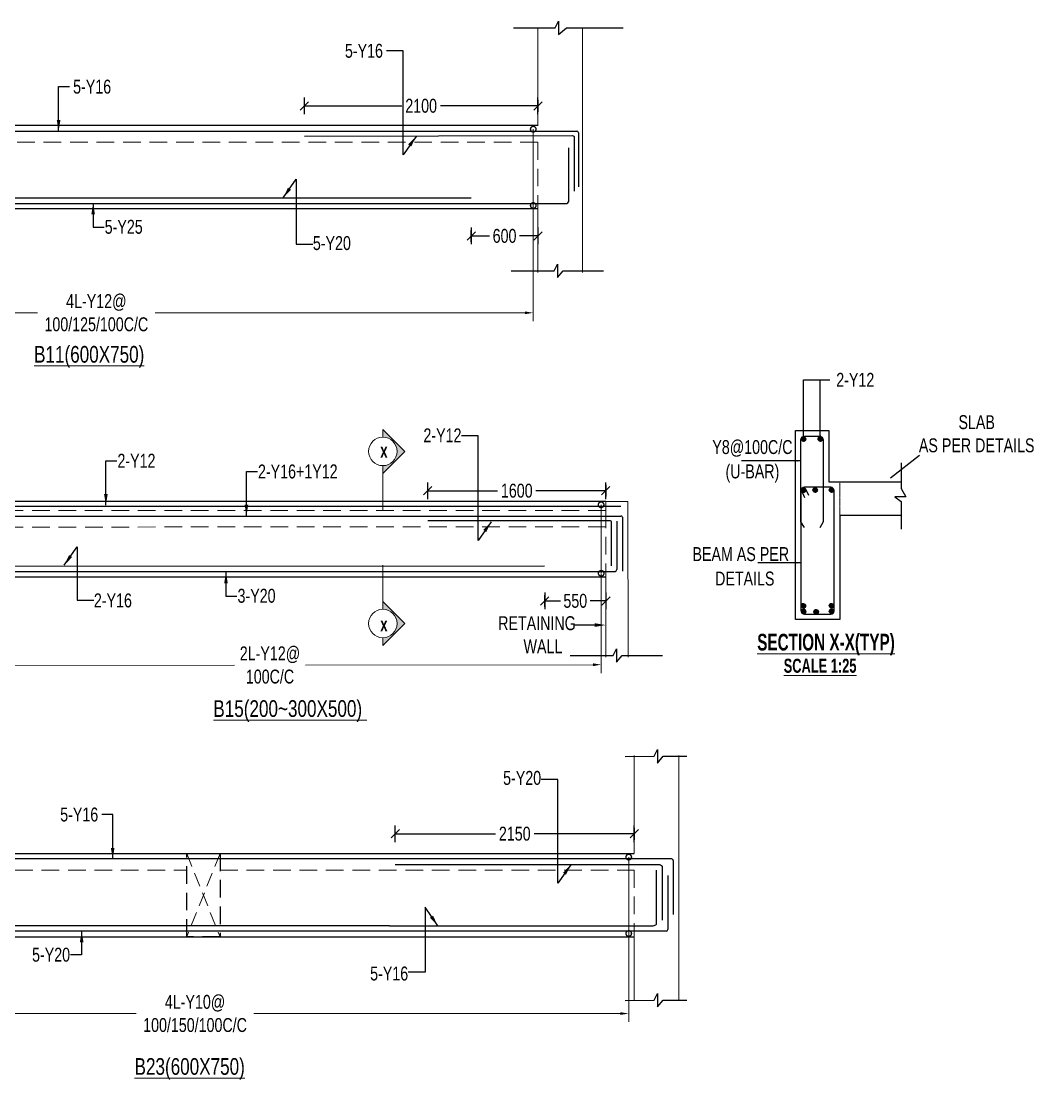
# Model space of a CAD drawing. Header units: millimetres. Extents: x 39642 to 122100, y 15829 to 56435.
# Drawn here: x 72938 to 82045, y 36713 to 46236 of the extents above; entities that cross this region are included whole.
import ezdxf

# ---------------------------------------------------------------- set-up
doc = ezdxf.new("R2010")
doc.units = ezdxf.units.MM
for name, pattern in [('CONTINOUS', [0]), ('CONTINU', [0]), ('HIDDEN', [9.525, 6.35, -3.175])]:
    doc.linetypes.add(name, pattern=pattern)
for name, color, linetype in [('-S-ARROW', 253, 'Continuous'), ('-S-DIM', 251, 'Continuous'), ('-S-MISC', 8, 'Continuous'), ('-STR-BEAM', 7, 'CONTINU'), ('-STR-REINF', 3, 'Continuous'), ('-STR-TEXT', 6, 'Continuous'), ('dim', 8, 'Continuous'), ('rein', 3, 'Continuous'), ('Text', 6, 'Continuous')]:
    doc.layers.add(name, color=color, linetype=linetype)
for name, color, linetype, lineweight in [('-S-STIRUP', 11, 'Continuous', 9), ('-STR-COLUMN', 5, 'HIDDEN', 13), ('-STR-RF-DIM', 252, 'CONTINOUS', 20), ('Elevation-1', 41, 'Continuous', 20), ('G-ANNO-SYMB', 111, 'Continuous', 9), ('S-BEAM-IDEN', 2, 'Continuous', 9), ('SEC TEXT', 9, 'Continuous', 18), ('SLAB LINE', 254, 'HIDDEN', 20)]:
    doc.layers.add(name, color=color, linetype=linetype, lineweight=lineweight)
doc.styles.add('BEAM-LS', font='romans.shx', dxfattribs={"width": 0.8})
doc.styles.add('EL', font='swisscl.ttf')
doc.styles.add('SD', font='ARIALNB.TTF')
doc.styles.add('SOBHA', font='swisscl.ttf')
doc.styles.add('sobha.sed', font='swisscl.ttf')
doc.styles.add('Swis721 LtCn BT_B', font='', dxfattribs={"width": 0.9, "height": 250})
doc.styles.get('Swis721 LtCn BT_B').set_extended_font_data('Swis721 LtCn BT', bold=True)
doc.dimstyles.new('S-25', dxfattribs={"dimscale": 25, "dimtxt": 2.5, "dimasz": 1.5, "dimexe": 0.25, "dimexo": 0.5, "dimgap": 0.1, "dimtad": 0, "dimdec": 0, "dimrnd": 0.0005, "dimzin": 0, "dimdsep": 46, "dimtxsty": 'SOBHA', "dimblk": 'OBLIQUE', "dimcen": 0.09, "dimclrd": 8, "dimclre": 8, "dimclrt": 6, "dimadec": 0, "dimazin": 0, "dimtfac": 1, "dimtdec": 0, "dimtofl": 0, "dimtmove": 0, "dimatfit": 3, "dimfxl": 0.18, "dimtolj": 1, "dimtzin": 0, "dimlwd": -1, "dimlwe": -1, "dimarcsym": 0})
doc.dimstyles.new('S-50', dxfattribs={"dimscale": 50, "dimtxt": 2.5, "dimasz": 1.25, "dimexe": 1, "dimexo": 1, "dimgap": 0.5, "dimtad": 1, "dimdec": 0, "dimrnd": 0.0005, "dimzin": 0, "dimdsep": 46, "dimtxsty": 'EL', "dimblk": 'ARCHTICK', "dimcen": 0.09, "dimdle": 1.5, "dimclrd": 251, "dimclre": 251, "dimclrt": 6, "dimadec": 0, "dimazin": 0, "dimtfac": 1, "dimtdec": 0, "dimtofl": 0, "dimtmove": 0, "dimatfit": 3, "dimfxl": 2, "dimtolj": 1, "dimtzin": 0, "dimlwd": -1, "dimlwe": -1, "dimarcsym": 0})
doc.dimstyles.new('S-DIM50', dxfattribs={"dimscale": 50, "dimtxt": 2.5, "dimasz": 1.5, "dimexe": 1.5, "dimexo": 1, "dimgap": 0.5, "dimtad": 0, "dimdec": 0, "dimzin": 0, "dimdsep": 46, "dimtxsty": 'SOBHA', "dimcen": 0.09, "dimclrd": 256, "dimclre": 256, "dimclrt": 6, "dimadec": 5, "dimazin": 0, "dimtfac": 1, "dimtdec": 0, "dimtofl": 0, "dimtmove": 0, "dimatfit": 3, "dimfxl": 0.18, "dimtolj": 1, "dimtzin": 0, "dimlwd": -1, "dimlwe": -1, "dimarcsym": 0})
doc.dimstyles.new('STIRUP', dxfattribs={"dimscale": 50, "dimtxt": 2.5, "dimasz": 2.2, "dimexe": 0, "dimexo": 0, "dimgap": 0.5, "dimtad": 0, "dimdec": 0, "dimzin": 0, "dimdsep": 46, "dimtxsty": 'BEAM-LS', "dimblk": 'DOTSMALL', "dimcen": 0.09, "dimclrd": 256, "dimclre": 256, "dimclrt": 256, "dimadec": 5, "dimazin": 0, "dimtfac": 1, "dimtdec": 0, "dimtofl": 0, "dimtmove": 0, "dimatfit": 3, "dimldrblk": 'DOTSMALL', "dimfxl": 0, "dimfxlon": 1, "dimtolj": 1, "dimtzin": 0, "dimlwd": -1, "dimlwe": -1, "dimarcsym": 0})
pattern_1 = [(45, (-190849.92992, 1612654.7174), (-0.176776695297, 0.176776695297), [])]

# ---------------------------------------------------------------- blocks, each defined once
blk = doc.blocks.new('_DotSmall')
at = {"color": 0, "linetype": 'ByBlock', "const_width": 0.5}
blk.add_lwpolyline([(-0.0625, 0, 1), (0.0625, 0, 1)], format="xyb", close=True, dxfattribs=at)
blk = doc.blocks.new('*D65')
at = {"layer": '-S-STIRUP', "ltscale": 100, "transparency": 16777216}
blk.add_line((77543.3, 44578), (77543.3, 45264.7), dxfattribs=at)
at = {"layer": '-S-STIRUP', "linetype": 'CONTINU', "ltscale": 100, "transparency": 16777216, "xscale": 100, "yscale": 100, "zscale": 100}
for p, rotation in [((77543.3, 45264.7), 90), ((77543.3, 44578), 270)]:
    blk.add_blockref('_DotSmall', p, dxfattribs=dict(at, rotation=rotation))
blk = doc.blocks.new('_ArchTick')
at = {"color": 0, "linetype": 'ByBlock', "const_width": 0.15}
blk.add_lwpolyline([(-0.5, -0.5), (0.5, 0.5)], dxfattribs=at)
blk = doc.blocks.new('*D67')
at = {"layer": '-STR-RF-DIM', "transparency": 16777216}
for p, q in [((69684.9, 44659), (69684.9, 43538.2)), ((77543.2, 44613.7), (77543.2, 43538.2)), ((69759.9, 43613.2), (73084.4, 43613.2)), ((77468.2, 43613.2), (74143.7, 43613.2))]:
    blk.add_line(p, q, dxfattribs=at)
for points in [[(69759.9, 43625.7), (69759.9, 43600.7), (69684.9, 43613.2)], [(77468.2, 43625.7), (77468.2, 43600.7), (77543.2, 43613.2)]]:
    blk.add_solid(points, dxfattribs=at)
at = {"layer": '-STR-RF-DIM', "color": 6, "transparency": 16777216, "insert": (73614.1, 43613.2), "char_height": 125, "attachment_point": 5, "style": 'SOBHA'}
blk.add_mtext('\\A1;4L-Y12@\\P100/125/100C/C', dxfattribs=at)
blk = doc.blocks.new('_Oblique')
at = {"color": 0, "linetype": 'ByBlock', "lineweight": -2}
for p, q in [((-0.5, -0.5), (0.5, 0.5)), ((0, 0.71), (0, -0.71))]:
    blk.add_line(p, q, dxfattribs=at)
blk = doc.blocks.new('*D69')
at = {"layer": '-S-DIM', "transparency": 16777216}
for p, q in [((75485.1, 45399.7), (75485.1, 45549.7)), ((77585.1, 45399.7), (77585.1, 45549.7)), ((75485.1, 45474.7), (76361.8, 45474.7)), ((77585.1, 45474.7), (76708.4, 45474.7))]:
    blk.add_line(p, q, dxfattribs=at)
at = {"layer": '-S-DIM', "transparency": 16777216, "xscale": 75, "yscale": 75, "zscale": 75, "rotation": 180}
blk.add_blockref('_Oblique', (75485.1, 45474.7), dxfattribs=at)
at = {"layer": '-S-DIM', "transparency": 16777216, "xscale": 75, "yscale": 75, "zscale": 75}
blk.add_blockref('_Oblique', (77585.1, 45474.7), dxfattribs=at)
at = {"layer": '-S-DIM', "color": 6, "transparency": 16777216, "insert": (76535.1, 45474.7), "char_height": 125, "attachment_point": 5, "style": 'SOBHA'}
blk.add_mtext('\\A1;2100', dxfattribs=at)
blk = doc.blocks.new('*D71')
at = {"layer": '-S-DIM', "transparency": 16777216}
for p, q in [((76985.1, 44379.2), (76985.1, 44229.2)), ((77585.1, 44379.2), (77585.1, 44229.2)), ((76985.1, 44304.2), (77150.6, 44304.2)), ((77585.1, 44304.2), (77419.5, 44304.2))]:
    blk.add_line(p, q, dxfattribs=at)
at = {"layer": '-S-DIM', "transparency": 16777216, "xscale": 75, "yscale": 75, "zscale": 75, "rotation": 180}
blk.add_blockref('_Oblique', (76985.1, 44304.2), dxfattribs=at)
at = {"layer": '-S-DIM', "transparency": 16777216, "xscale": 75, "yscale": 75, "zscale": 75}
blk.add_blockref('_Oblique', (77585.1, 44304.2), dxfattribs=at)
at = {"layer": '-S-DIM', "color": 6, "transparency": 16777216, "insert": (77285.1, 44304.2), "char_height": 125, "attachment_point": 5, "style": 'SOBHA'}
blk.add_mtext('\\A1;600', dxfattribs=at)
blk = doc.blocks.new('*D81')
at = {"layer": '-S-STIRUP', "ltscale": 100, "transparency": 16777216}
blk.add_line((78154.1, 41269.5), (78153.4, 41886.2), dxfattribs=at)
at = {"layer": '-S-STIRUP', "linetype": 'CONTINU', "ltscale": 100, "transparency": 16777216, "xscale": 100, "yscale": 100, "zscale": 100}
for p, rotation in [((78153.4, 41886.2), 90.06522768033302), ((78154.1, 41269.5), 270.0652276803331)]:
    blk.add_blockref('_DotSmall', p, dxfattribs=dict(at, rotation=rotation))
blk = doc.blocks.new('*D82')
at = {"layer": '-STR-RF-DIM', "transparency": 16777216}
for p, q in [((72195.6, 41260.7), (72196.6, 40365.9)), ((78154, 41263.3), (78155, 40372.7)), ((72271.6, 40441), (74855.1, 40443.9)), ((78079.9, 40447.6), (75496.4, 40444.7))]:
    blk.add_line(p, q, dxfattribs=at)
for points in [[(72271.5, 40453.5), (72271.6, 40428.5), (72196.6, 40440.9)], [(78079.9, 40460.1), (78079.9, 40435.1), (78154.9, 40447.7)]]:
    blk.add_solid(points, dxfattribs=at)
at = {"layer": '-STR-RF-DIM', "color": 6, "transparency": 16777216, "insert": (75175.7, 40444.3), "char_height": 125, "attachment_point": 5, "rotation": 0.06523, "style": 'SOBHA'}
blk.add_mtext('\\A1;2L-Y12@\\P100C/C', dxfattribs=at)
blk = doc.blocks.new('*D84')
at = {"layer": '-S-DIM', "transparency": 16777216}
for p, q in [((77645.9, 41096.2), (77646, 40946.2)), ((78196, 41096.8), (78196.1, 40946.8)), ((77645.9, 41021.2), (77786.8, 41021.3)), ((78196, 41021.8), (78055.2, 41021.7))]:
    blk.add_line(p, q, dxfattribs=at)
at = {"layer": '-S-DIM', "transparency": 16777216, "xscale": 75, "yscale": 75, "zscale": 75}
for p, rotation in [((77645.9, 41021.2), 180.0652277870547), ((78196, 41021.8), 0.0652277870547646)]:
    blk.add_blockref('_Oblique', p, dxfattribs=dict(at, rotation=rotation))
at = {"layer": '-S-DIM', "color": 6, "transparency": 16777216, "insert": (77921, 41021.5), "char_height": 125, "attachment_point": 5, "rotation": 0.06523, "style": 'SOBHA'}
blk.add_mtext('\\A1;550', dxfattribs=at)
blk = doc.blocks.new('*D87')
at = {"layer": '-S-DIM', "transparency": 16777216}
for p, q in [((76594.9, 41937.3), (76594.9, 42087.3)), ((76594.9, 42012.3), (77223.1, 42012.4)), ((78195.2, 42012.5), (77567, 42012.4)), ((78195.2, 41937.5), (78195.2, 42087.5))]:
    blk.add_line(p, q, dxfattribs=at)
at = {"layer": '-S-DIM', "transparency": 16777216, "xscale": 75, "yscale": 75, "zscale": 75}
for p, rotation in [((76594.9, 42012.3), 180.0076177953811), ((78195.2, 42012.5), 0.0076177953811346)]:
    blk.add_blockref('_Oblique', p, dxfattribs=dict(at, rotation=rotation))
at = {"layer": '-S-DIM', "color": 6, "transparency": 16777216, "insert": (77395, 42012.4), "char_height": 125, "attachment_point": 5, "rotation": 0.00762, "style": 'SOBHA'}
blk.add_mtext('\\A1;1600', dxfattribs=at)
blk = doc.blocks.new('A$Cd5a942ff')
at = {"layer": '-S-ARROW'}
blk.add_lwpolyline([(186.7, 0), (0, 0), (0, 0)], dxfattribs=at)
blk.add_solid([(186.7, -16.7), (286.7, 0), (186.7, 16.7)], dxfattribs=at)
blk = doc.blocks.new('Detail View - M_Section Head - Structural Type 1-785420-STILT FLOOR FRAMING PLAN')
at = {"layer": 'G-ANNO-SYMB'}
h = blk.add_hatch(color=9, dxfattribs=at)
edge = h.paths.add_edge_path(flags=0)
edge.add_line((-8.5, 0), (-9.86, 0))
edge.add_line((-9.86, 0), (-5.99, 3.87))
edge.add_line((-5.99, 3.87), (-2.12, 0))
edge.add_line((-2.12, 0), (-3.5, 0))
edge.add_arc((-6, 0), 2.5, 360, 540)
for p, q in [((-5.99, 3.87), (-9.86, 0)), ((-5.99, 3.87), (-2.12, 0)), ((-8.5, 0), (-9.86, 0)), ((-3.5, 0), (-2.12, 0))]:
    blk.add_line(p, q, dxfattribs=at)
at = {"layer": 'G-ANNO-SYMB', "color": 5}
for p, q in [((-5.99, 3.87), (-9.86, 0)), ((-2.12, 0), (-5.99, 3.87)), ((-9.86, 0), (-8.5, 0)), ((-3.5, 0), (4.24, 0)), ((-3.5, 0), (-2.12, 0))]:
    blk.add_line(p, q, dxfattribs=at)
at = {"layer": 'G-ANNO-SYMB'}
blk.add_arc((-6, 0), 2.5, 360, 180, dxfattribs=at)
at = {"layer": 'G-ANNO-SYMB', "color": 5}
for start, end in [(360, 180), (180, 360)]:
    blk.add_arc((-6, 0), 2.5, start, end, dxfattribs=at)
blk = doc.blocks.new('*D124')
at = {"layer": '-S-STIRUP', "ltscale": 100, "transparency": 16777216}
blk.add_line((78401.9, 38029.4), (78401.9, 38717), dxfattribs=at)
at = {"layer": '-S-STIRUP', "linetype": 'CONTINU', "ltscale": 100, "transparency": 16777216, "xscale": 100, "yscale": 100, "zscale": 100}
for p, rotation in [((78401.9, 38717), 90), ((78401.9, 38029.4), 270)]:
    blk.add_blockref('_DotSmall', p, dxfattribs=dict(at, rotation=rotation))
blk = doc.blocks.new('*D125')
at = {"layer": '-STR-RF-DIM', "transparency": 16777216}
for p, q in [((70601.6, 38024), (70601.6, 37234.7)), ((78401.9, 38029.4), (78401.9, 37234.7)), ((70676.6, 37309.7), (73972.1, 37309.7)), ((78326.9, 37309.7), (75031.4, 37309.7))]:
    blk.add_line(p, q, dxfattribs=at)
for points in [[(70676.6, 37322.2), (70676.6, 37297.2), (70601.6, 37309.7)], [(78326.9, 37322.2), (78326.9, 37297.2), (78401.9, 37309.7)]]:
    blk.add_solid(points, dxfattribs=at)
at = {"layer": '-STR-RF-DIM', "color": 6, "transparency": 16777216, "insert": (74501.8, 37309.7), "char_height": 125, "attachment_point": 5, "style": 'SOBHA'}
blk.add_mtext('\\A1;4L-Y10@\\P100/150/100C/C', dxfattribs=at)
blk = doc.blocks.new('*D126')
at = {"layer": '-S-DIM', "transparency": 16777216}
for p, q in [((76301.7, 38852), (76301.7, 39002)), ((78451.9, 38852), (78451.9, 39002)), ((76301.7, 38927), (77203.5, 38927)), ((78451.9, 38927), (77550.1, 38927))]:
    blk.add_line(p, q, dxfattribs=at)
at = {"layer": '-S-DIM', "transparency": 16777216, "xscale": 75, "yscale": 75, "zscale": 75, "rotation": 180}
blk.add_blockref('_Oblique', (76301.7, 38927), dxfattribs=at)
at = {"layer": '-S-DIM', "transparency": 16777216, "xscale": 75, "yscale": 75, "zscale": 75}
blk.add_blockref('_Oblique', (78451.9, 38927), dxfattribs=at)
at = {"layer": '-S-DIM', "color": 6, "transparency": 16777216, "insert": (77376.8, 38927), "char_height": 125, "attachment_point": 5, "style": 'SOBHA'}
blk.add_mtext('\\A1;2150', dxfattribs=at)

msp = doc.modelspace()

# ---------------------------------------------------------------- hatches: boundary and pattern name
at = {"layer": 'rein', "ltscale": 10}
h = msp.add_hatch(dxfattribs=at)
h.set_pattern_fill('ANSI31', color=256, scale=2)
h.set_pattern_definition([(45, (-190850.77452, 1613113.68273), (-0.176776695297, 0.176776695297), [])])
h.paths.add_polyline_path([(79993.6, 42477.8, 1), (79953.6, 42477.8, 1)])
h = msp.add_hatch(dxfattribs=at)
h.set_pattern_fill('ANSI31', color=256, scale=2)
h.set_pattern_definition([(45, (-190700.04734, 1613113.68273), (-0.176776695297, 0.176776695297), [])])
h.paths.add_polyline_path([(80144.4, 42477.8, 1), (80104.4, 42477.8, 1)])
h = msp.add_hatch(dxfattribs=at)
h.set_pattern_fill('ANSI31', color=256, scale=2)
h.set_pattern_definition(pattern_1)
h.paths.add_polyline_path([(79994.5, 42018.8, 1), (79954.5, 42018.8, 1)])
h = msp.add_hatch(dxfattribs=at)
h.set_pattern_fill('ANSI31', color=256, scale=2)
h.set_pattern_definition([(45, (-190996.9656, 1612654.7537), (-0.176776695297, 0.176776695297), [])])
h.paths.add_polyline_path([(80058.7, 42018.8, -1), (80098.7, 42018.8, -1)])
h = msp.add_hatch(dxfattribs=at)
h.set_pattern_fill('ANSI31', color=256, scale=2)
h.set_pattern_definition(pattern_1)
h.paths.add_polyline_path([(80205.7, 42018.8, -1), (80245.7, 42018.8, -1)])
h = msp.add_hatch(dxfattribs=at)
h.set_pattern_fill('ANSI31', color=256, scale=2)
h.set_pattern_definition([(45, (-191103.13485, 1612704.8385), (-0.176776695297, 0.176776695297), [])])
h.paths.add_polyline_path([(79952.5, 40977.8, 1), (79992.5, 40977.8, 1)])
h = msp.add_hatch(dxfattribs=at)
h.set_pattern_fill('ANSI31', color=256, scale=2)
h.set_pattern_definition([(45, (-190850.16905, 1612705.2808), (-0.176776695297, 0.176776695297), [])])
h.paths.add_polyline_path([(80205.5, 40978.2, 1), (80245.5, 40978.2, 1)])
h = msp.add_hatch(dxfattribs=at)
h.set_pattern_fill('ANSI31', color=256, scale=2)
h.set_pattern_definition(pattern_1)
h.paths.add_polyline_path([(79994.5, 40927.6, -1), (79954.5, 40927.6, -1)])
h = msp.add_hatch(dxfattribs=at)
h.set_pattern_fill('ANSI31', color=256, scale=2)
h.set_pattern_definition([(45, (-190987.89927, 1612650.1106), (-0.176776695297, 0.176776695297), [])])
h.paths.add_polyline_path([(80067.7, 40923, 1), (80107.7, 40923, 1)])
h = msp.add_hatch(dxfattribs=at)
h.set_pattern_fill('ANSI31', color=256, scale=2)
h.set_pattern_definition(pattern_1)
h.paths.add_polyline_path([(80205.7, 40927.6, 1), (80245.7, 40927.6, 1)])

# ---------------------------------------------------------------- linework, layer by layer
at = {"layer": '-S-MISC', "linetype": 'ByBlock', "ltscale": 1000}
for points, elevation in [([(77367, 46176.8), (77739.9, 46176.8), (77770.7, 46236.5), (77770.7, 46116.3), (77841.1, 46176.8), (78352.2, 46176.8)], 0), ([(77345.8, 43989.4), (77731.5, 43989.9), (77762.3, 44049.6), (77762.3, 43929.4), (77812.2, 43989.9), (78175.3, 43989.9)], 0), ([(77875.4, 40529.3), (78261, 40529.9), (78291.9, 40589.6), (78291.9, 40469.4), (78341.8, 40529.9), (78704.9, 40529.9)], -357173.2), ([(78369.5, 39623.2), (78630.9, 39623.8), (78661.8, 39683.5), (78661.8, 39563.3), (78711.6, 39623.8), (78924.8, 39623.8)], 0), ([(78369.5, 37428.5), (78630.9, 37429.1), (78661.8, 37488.8), (78661.8, 37368.6), (78711.6, 37429.1), (78924.8, 37429.1)], 0)]:
    msp.add_lwpolyline(points, dxfattribs=dict(at, elevation=elevation))
at = {"layer": '-STR-BEAM'}
for p, q in [((77585.1, 45297.7, 0), (69635.1, 45297.7, 0)), ((77585.1, 44547.7, 0), (69635.1, 44547.7, 0)), ((78195.1, 41915.5, -357173.2), (72145.1, 41915.5, -357173.2)), ((78195.8, 41235.5, -357173.2), (72145.8, 41235.5, -357173.2)), ((70501.9, 38750, 0), (78451.9, 38750, 0)), ((70501.9, 38000, 0), (78451.9, 38000, 0))]:
    msp.add_line(p, q, dxfattribs=at)
at = {"layer": '-STR-BEAM', "linetype": 'HIDDEN', "ltscale": 25, "elevation": 0}
msp.add_lwpolyline([(74427.1, 38750.2), (74727.1, 38750), (74726.5, 37999.9), (74426.5, 38000.1), (74427.1, 38750.2)], dxfattribs=at)
at = {"layer": '-STR-COLUMN', "linetype": 'Continuous', "ltscale": 10}
for p, q in [((77585.1, 45295, 0), (77585.1, 46176.8, 0)), ((77985.1, 43976.8, 0), (77985.1, 46176.8, 0)), ((77585.1, 44547.7, 0), (77585.1, 43976.8, 0)), ((78395.1, 41915.6, -357173.2), (78395.3, 40516.8, -357173.2)), ((78195.2, 41235.5, -357173.2), (78195.3, 40516.7, -357173.2)), ((78851.9, 37429.1, 0), (78851.9, 39630, 0)), ((78451.9, 37429.1, 0), (78451.9, 38000, 0))]:
    msp.add_line(p, q, dxfattribs=at)
for points, elevation in [([(78195.1, 41916.2), (78395.1, 41915.6)], -357173.2), ([(78195.1, 41915.9), (78195.1, 41835.5)], -357173.2), ([(78451.9, 38750), (78451.9, 39630)], 0)]:
    msp.add_lwpolyline(points, dxfattribs=dict(at, elevation=elevation))
at = {"layer": '-STR-REINF', "ltscale": 10}
for p, q in [((75484.7, 45200.7, 0), (77896.7, 45207.2, 0)), ((77949.9, 45232.7, 0), (77949.9, 44747, 0)), ((77859.5, 45098.4, 0), (77859.5, 44612.7, 0)), ((70685.1, 44647.6, 0), (76985.1, 44647.6, 0)), ((72010.9, 41873.8, -357173.2), (78330, 41873.9, -357173.2)), ((72010.9, 41785, -357173.2), (78330, 41785, -357173.2)), ((78294.7, 41739, -357173.2), (78295.2, 41303.4, -357173.2)), ((78345.1, 41773.4, -357173.2), (78345.6, 41287.8, -357173.2)), ((72696.2, 41335.3, -357173.2), (77645.6, 41337.9, -357173.2)), ((72061.4, 41285, -357173.2), (78279.2, 41285.1, -357173.2)), ((78787.1, 38700, 0), (69816.8, 38700, 0)), ((78802.1, 38685, 0), (78802.1, 38199.3, 0)), ((78752.1, 38550.7, 0), (78752.1, 38065, 0)), ((76251.7, 38099.9, 0), (71051.9, 38099.9, 0)), ((78737.1, 38050, 0), (69867.4, 38050, 0))]:
    msp.add_line(p, q, dxfattribs=at)
for points, elevation in [([(77896.6, 45207.2, -0.414214), (77911.6, 45192.2), (77911.6, 44706.6)], 0), ([(76594.9, 41744.9), (78230.1, 41745.1, -0.414214), (78245.1, 41730.1), (78245.2, 41338)], -357173.2), ([(76251.7, 38099.9), (78620.1, 38099.9, 0.248628), (78652.1, 38114.9), (78652.1, 38600.6)], 0), ([(76301.7, 38650), (78670.1, 38650, -0.248628), (78702.1, 38635), (78702.1, 38149.3)], 0)]:
    msp.add_lwpolyline(points, format="xyb", dxfattribs=dict(at, elevation=elevation))
for points in [[(66059.7, 45247.7, 0), (69300.7, 45247.7, 0), (77935.1, 45247.7, 0)], [(68947.6, 44597.7, 0), (77844.5, 44597.7, 0)]]:
    msp.add_polyline3d(points, dxfattribs=at)
for centre, radius, start, end in [((77934.9, 45232.7, 0), 15, 0, 90), ((77844.5, 44612.7, 0), 15, 270, 0), ((78332.4, 41772.6, -357173.2), 12.7, 3.94186, 100.60755), ((78272.8, 41306.4, -357173.2), 22.5, 289.05714, 352.31424), ((78787.1, 38685, 0), 15, 0, 90), ((78737.1, 38065, 0), 15, 270, 0)]:
    msp.add_arc(centre, radius, start, end, dxfattribs=at)
for p, q in [((80300.1, 42093.2), (80852.4, 42093.2)), ((80300.1, 41793.2), (80850.9, 41793.2))]:
    msp.add_line(p, q)
for points in [[(80300.1, 41793.2), (80300.1, 40853.2), (79900.1, 40853.2), (79900.1, 42093.2), (79900.1, 42553.2), (80200.1, 42553.2), (80200.1, 42093.2), (80300.1, 42093.2)], [(80852.4, 42264.4), (80852.4, 42031.9), (80894.6, 41957.8), (80793.8, 41957.8), (80850.9, 41916), (80850.9, 41666.2)]]:
    msp.add_lwpolyline(points)
at = {"layer": 'rein', "color": 3, "ltscale": 10}
for p, q in [((79954.7, 42013.3), (79982, 41953.1)), ((79990.6, 42030.6), (80018.2, 41971.7))]:
    msp.add_line(p, q, dxfattribs=at)
msp.add_lwpolyline([(79983.8, 41682), (79950.1, 41731.5), (79950.1, 42471.2, -0.414214), (79982.1, 42503.2), (80118.1, 42503.2, -0.414214), (80150.1, 42471.2), (80150.1, 41731.5), (80120, 41678.3)], format="xyb", dxfattribs=at)
msp.add_lwpolyline([(80218.1, 42043.2), (79982.1, 42043.2, 0.414214), (79950.1, 42011.2), (79950.1, 40935.2, 0.414214), (79982.1, 40903.2), (80218.1, 40903.2, 0.414214), (80250.1, 40935.2), (80250.1, 42011.2, 0.414214)], format="xyb", close=True, dxfattribs=at)
at = {"layer": 'rein', "ltscale": 10}
for centre in [(79973.6, 42477.8), (80124.4, 42477.8), (79974.5, 42018.8), (80078.7, 42018.8), (80225.7, 42018.8), (79972.5, 40977.8), (80225.5, 40978.2), (79974.5, 40927.6), (80087.7, 40923), (80225.7, 40927.6)]:
    msp.add_circle(centre, 20, dxfattribs=at)
at = {"layer": 'S-BEAM-IDEN', "color": 9, "linetype": 'HIDDEN', "ltscale": 20}
for p, q in [((74727.1, 38750.1, 0), (74426.5, 38000.3, 0)), ((74426.8, 38750, 0), (74726.5, 38000.1, 0))]:
    msp.add_line(p, q, dxfattribs=at)
at = {"layer": 'SLAB LINE', "linetype": 'HIDDEN', "ltscale": 25}
for p, q in [((77585.1, 45147.7, 0), (72835.1, 45147.7, 0)), ((77585.1, 45147.7, 0), (77585.1, 44547.7, 0)), ((78195.1, 41835.5, -357173.2), (72145.1, 41835.5, -357173.2)), ((78195.2, 41835.5, -357173.2), (78195.8, 41238.2, -357173.2)), ((78195.3, 41688.2, -357173.2), (72145.3, 41685.5, -357173.2)), ((70501.9, 38600.8, 0), (74426.8, 38600.8, 0)), ((74726.8, 38600, 0), (78451.9, 38600, 0)), ((78451.9, 38600, 0), (78451.9, 38000, 0))]:
    msp.add_line(p, q, dxfattribs=at)
at = {"layer": 'SLAB LINE', "linetype": 'HIDDEN', "ltscale": 0.05}
msp.add_line((80300.1, 41793.2), (80300.1, 42093.2), dxfattribs=at)

# ---------------------------------------------------------------- block references
at = {"layer": 'Elevation-1', "color": 6, "ltscale": 20}
msp.add_blockref('A$Cd5a942ff', (77908.6, 40804.3, -357173.2), dxfattribs=at)
at = {"layer": 'G-ANNO-SYMB', "extrusion": (0, 0, -1), "yscale": 51.28199999999996, "zscale": 51.28199999999996}
for p, xscale, rotation in [((-76190.4, 42058.7, -178586.6), -51.28199999999996, 90), ((-76190.4, 41126, -178586.6), 51.28199999999996, 90.00000000000006)]:
    msp.add_blockref('Detail View - M_Section Head - Structural Type 1-785420-STILT FLOOR FRAMING PLAN', p, dxfattribs=dict(at, xscale=xscale, rotation=rotation))

# ---------------------------------------------------------------- texts
at = {"layer": '-STR-TEXT', "color": 6, "char_height": 125, "style": 'SOBHA'}
for insert, attachment_point in [((76191.5, 45905.8, 178586.6), 9), ((73405.2, 45710.2, 0), 1), ((73630.9, 39162.5, 0), 3)]:
    msp.add_mtext('\\A1;5-Y16', dxfattribs=dict(at, insert=insert, attachment_point=attachment_point))
at = {"layer": '-STR-TEXT', "color": 6, "char_height": 125, "width": 281.386, "style": 'SOBHA'}
for s, insert, attachment_point in [('\\A1;5-Y25', (73689.2, 44322.4, 0), 7), ('\\A1;5-Y20', (75561.3, 44175.9, 178586.6), 7), ('\\A1;5-Y20', (77614, 39491.9, 178586.6), 3), ('\\A1;5-Y20', (73377.9, 37774.7, 0), 9), ('\\A1;5-Y16', (76418.3, 37605.4, 178586.6), 9)]:
    msp.add_mtext(s, dxfattribs=dict(at, insert=insert, attachment_point=attachment_point))
at = {"layer": '-STR-TEXT', "color": 6, "char_height": 125, "style": 'SOBHA'}
for s, insert, width, attachment_point, rotation in [('\\A1;2-Y12', (76897.5, 42572.8, -357173.2), 281.386, 3, 359.93477), ('\\A1;2-Y12', (73803.8, 42344.6, -357173.2), 350.455, 1, 0.06523), ('\\A1;2-Y16+1Y12', (75067.7, 42248.1, -357173.2), 350.455, 1, 0.06523), ('\\A1;2-Y16', (73591.9, 40961.8, -178586.6), 281.386, 7, 359.93477), ('\\A1;3-Y20', (74883.9, 41003.2, -357173.2), 281.386, 7, 0.06523)]:
    msp.add_mtext(s, dxfattribs=dict(at, insert=insert, width=width, attachment_point=attachment_point, rotation=rotation))
at = {"layer": 'G-ANNO-SYMB', "color": 5, "char_height": 126.6, "width": 169.231, "line_spacing_factor": 0.964267, "style": 'Swis721 LtCn BT_B'}
for insert, attachment_point in [((76200.1, 42437, 178586.6), 2), ((76200.1, 40747.6, 178586.6), 8)]:
    msp.add_mtext('x', dxfattribs=dict(at, insert=insert, attachment_point=attachment_point))
at = {"layer": 'SEC TEXT', "color": 1, "linetype": 'ByBlock', "style": 'sobha.sed'}
for s, rotation, p in [('%%UB11(600X750)', 359.98928, (73054.1, 43164.8, 0)), ('%%UB15(200~300X500) ', 0.05451, (74666.3, 39977.5, -357173.2)), ('%%UB23(600X750)', 0.01072, (73957.7, 36758.5, 0))]:
    msp.add_text(s, height=150, rotation=rotation, dxfattribs=at).set_placement(p)
at = {"layer": 'SEC TEXT', "color": 1, "linetype": 'ByBlock', "style": 'SD', "width": 0.8}
for s, height, p in [('%%USECTION X-X(TYP)', 150, (79557.4, 40575.6, 0)), ('%%USCALE 1:25', 126, (79795.5, 40375.4, 0))]:
    msp.add_text(s, height=height, rotation=0.01072, dxfattribs=at).set_placement(p)
at = {"layer": 'SEC TEXT', "color": 1, "linetype": 'ByBlock', "insert": (77834.4, 40883.5, -357173.2), "char_height": 125, "attachment_point": 3, "rotation": 0.01072, "style": 'sobha.sed'}
msp.add_mtext_dynamic_manual_height_columns('\\pxqc;RETAINING    WALL', width=515.248, gutter_width=1750, heights=[0], dxfattribs=at)
at = {"layer": 'Text', "char_height": 125, "attachment_point": 5, "style": 'SOBHA'}
for s, insert in [('2-Y12', (80438.9, 43010.3)), ('SLAB \\PAS PER DETAILS', (81530.9, 42524.4)), ('Y8@100C/C', (79514.2, 42392.9)), ('(U-BAR)', (79514.2, 42167.6)), ('BEAM AS PER', (79409.5, 41441.8)), ('DETAILS', (79445.4, 41221.8))]:
    msp.add_mtext(s, dxfattribs=dict(at, insert=insert))

# ---------------------------------------------------------------- dimensions: what is measured, and where the dimension line sits
at = {"layer": '-S-DIM'}
for base, p1, p2, angle, picture, middle in [((75485.1, 45474.7, 0), (77585.1, 45297.7, 0), (75485.1, 45184.2, 0), 180, '*D69', (76535.1, 45474.7, 0)), ((78195.2, 42012.5, -357173.2), (76594.9, 41744.9, -357173.2), (78195.2, 41745.1, -357173.2), 0.00762, '*D87', (77395, 42012.4, -357173.2)), ((77645.9, 41021.2, -357173.2), (78195.8, 41238.2, -357173.2), (77645.6, 41337.9, -357173.2), 0.06523, '*D84', (77921, 41021.5, -357173.2)), ((76301.7, 38927, 0), (78451.9, 38750, 0), (76301.7, 38650, 0), 180, '*D126', (77376.8, 38927, 0))]:
    dim = msp.add_linear_dim(base=base, p1=p1, p2=p2, angle=angle, dimstyle='S-DIM50', override={"dimscale": 1, "dimtxt": 125, "dimasz": 75, "dimexe": 75, "dimexo": 0, "dimgap": 25, "dimblk1": 'Oblique', "dimblk2": 'Oblique', "dimsah": 1, "dimcen": 4.5, "dimfxl": 75, "dimfxlon": 1}, dxfattribs=at)
    dim.commit()
    dim.dimension.update_dxf_attribs({"geometry": picture, "text_midpoint": middle})
dim = msp.add_linear_dim(base=(76985.1, 44304.2, 0), p1=(77585.1, 44547.7, 0), p2=(76985.1, 44647.6, 0), dimstyle='S-DIM50', override={"dimscale": 1, "dimtxt": 125, "dimasz": 75, "dimexe": 75, "dimexo": 0, "dimgap": 25, "dimblk1": 'Oblique', "dimblk2": 'Oblique', "dimsah": 1, "dimcen": 4.5, "dimfxl": 75, "dimfxlon": 1}, dxfattribs=at)
dim.commit()
dim.dimension.update_dxf_attribs({"geometry": '*D71', "text_midpoint": (77285.1, 44304.2, 0)})
at = {"layer": '-S-STIRUP', "linetype": 'CONTINU', "ltscale": 100}
for base, p1, p2, angle, picture, middle in [((77543.3, 45264.7, 178586.6), (77543.3, 44578, 178586.6), (77543.3, 45264.7, 178586.6), 90, '*D65', (77543.3, 44921.3, 178586.6)), ((78153.4, 41886.2, -178586.6), (78154.6, 41269.5, -178586.6), (78153.4, 41886.2, -178586.6), 90.06523, '*D81', (78153.7, 41577.8, -178586.6)), ((78401.9, 38717, 178586.6), (78401.9, 38029.4, 178586.6), (78574.1, 38717, 178586.6), 90, '*D124', (78401.9, 38373.2, 178586.6))]:
    dim = msp.add_linear_dim(base=base, p1=p1, p2=p2, angle=angle, text=' ', dimstyle='STIRUP', override={"dimasz": 2}, dxfattribs=at)
    dim.commit()
    dim.dimension.update_dxf_attribs({"geometry": picture, "text_midpoint": middle})
at = {"layer": '-STR-RF-DIM'}
dim = msp.add_linear_dim(base=(77543.2, 43613.2, 178586.6), p1=(69684.9, 44659, 178586.6), p2=(77543.2, 44613.7, 178586.6), text='4L-Y12@\\P100/125/100C/C', dimstyle='S-DIM50', override={"dimscale": 1, "dimtxt": 125, "dimasz": 75, "dimexe": 75, "dimexo": 0, "dimgap": 25, "dimsah": 1, "dimcen": 4.5, "dimfxl": 75}, dxfattribs=at)
dim.commit()
dim.dimension.update_dxf_attribs({"geometry": '*D67', "text_midpoint": (73614.1, 43613.2, 178586.6)})
for base, p1, p2, angle, text, picture, middle in [((78154.9, 40447.7, -178586.6), (72195.6, 41260.7, -178586.6), (78154, 41263.3, -178586.6), 0.06523, '2L-Y12@\\P100C/C', '*D82', (75175.7, 40444.3, -178586.6)), ((70601.6, 37309.7, 178586.6), (78401.9, 38029.4, 0), (70601.6, 38024, 357279.2), 180, '4L-Y10@\\P100/150/100C/C', '*D125', (74501.8, 37309.7, 178586.6))]:
    dim = msp.add_linear_dim(base=base, p1=p1, p2=p2, angle=angle, text=text, dimstyle='S-DIM50', override={"dimscale": 1, "dimtxt": 125, "dimasz": 75, "dimexe": 75, "dimexo": 0, "dimgap": 25, "dimsah": 1, "dimcen": 4.5, "dimfxl": 75}, dxfattribs=at)
    dim.commit()
    dim.dimension.update_dxf_attribs({"geometry": picture, "text_midpoint": middle})

# ---------------------------------------------------------------- leaders
at = {"layer": '-S-ARROW', "annotation_type": 0, "has_hookline": 1, "hookline_direction": 1}
for points, text_width in [([(76489.3, 45200.4, 178586.6), (76373.8, 45034, 178586.6), (76373.8, 45968.3, 178586.6), (76222.4, 45968.3, 178586.6)], 353.7), ([(73585.1, 44597.7, 0), (73585.1, 44384.9, 0), (73684.2, 44384.9, 0)], 353.4)]:
    msp.add_leader(points, dimstyle='S-50', override={"dimasz": 2, "dimgap": 0.1, "dimtad": 0}, dxfattribs=dict(at, text_width=text_width))
at = {"layer": '-S-ARROW'}
for points in [[(73274.8, 45247.7, 0), (73274.8, 45647.7, 0), (73373.9, 45647.7, 0)], [(75294.4, 44647.5, 178586.6), (75409.9, 44813.9, 178586.6), (75409.9, 44229.6, 178586.6), (75561.3, 44229.6, 178586.6)], [(77164, 41732.3, -178586.6), (77048.3, 41566, -178586.6), (77048.8, 42505.5, -178586.6), (76897.4, 42505.7, -178586.6)], [(73325.5, 41342.4, -178586.6), (73441.1, 41508.7, -178586.6), (73440.6, 41029.1, -178586.6), (73592, 41028.9, -178586.6)], [(77880.9, 38648.6, 178586.6), (77765.4, 38482.2, 178586.6), (77765.4, 39416.5, 178586.6), (77614, 39416.5, 178586.6)], [(73761.3, 38700, 0), (73761.3, 39100, 0), (73662.3, 39100, 0)], [(76685.2, 38098.7, 178586.6), (76569.8, 38265.1, 178586.6), (76569.8, 37680.8, 178586.6), (76418.3, 37680.8, 178586.6)]]:
    msp.add_leader(points, dimstyle='S-50', override={"dimasz": 2, "dimgap": 0.1, "dimtad": 0}, dxfattribs=at)
at = {"layer": '-S-ARROW', "annotation_type": 0, "has_hookline": 1, "hookline_direction": 1}
for points, text_width, horizontal_direction in [([(73700.1, 41883, -357173.2), (73699.8, 42281.9, -357173.2), (73798.9, 42282.1, -357173.2)], 353, (0.999999, 0.001138, 0)), ([(74964, 41786.6, -357173.2), (74963.7, 42185.5, -357173.2), (75062.8, 42185.6, -357173.2)], 804.7, (0.999999, 0.001138, 0)), ([(74779.6, 41278.3, -357173.2), (74779.8, 41065.5, -357173.2), (74878.9, 41065.6, -357173.2)], 353.8, (0.999999, 0.001138, 0)), ([(73482, 38050, 0), (73482, 37837.2, 0), (73382.9, 37837.2, 0)], 353.7, (-1, 0, 0))]:
    msp.add_leader(points, dimstyle='S-50', override={"dimasz": 2, "dimgap": 0.1, "dimtad": 0}, dxfattribs=dict(at, text_width=text_width, horizontal_direction=horizontal_direction))
at = {"layer": 'dim', "color": 5, "linetype": 'Continuous'}
for points in [[(79973.6, 42477.8), (79973.6, 43011.6), (80211.5, 43011.6)], [(80124.4, 42477.8), (80124.4, 43011.6)], [(79950.1, 42280.3), (79417.1, 42280.3)], [(80757.2, 42128.3), (81016.9, 42331.5)], [(79950.1, 41363.2), (79562.7, 41363.2)]]:
    msp.add_leader(points, dimstyle='S-25', override={"dimarcsym": 1}, dxfattribs=at)

doc.saveas('drawing.dxf')
